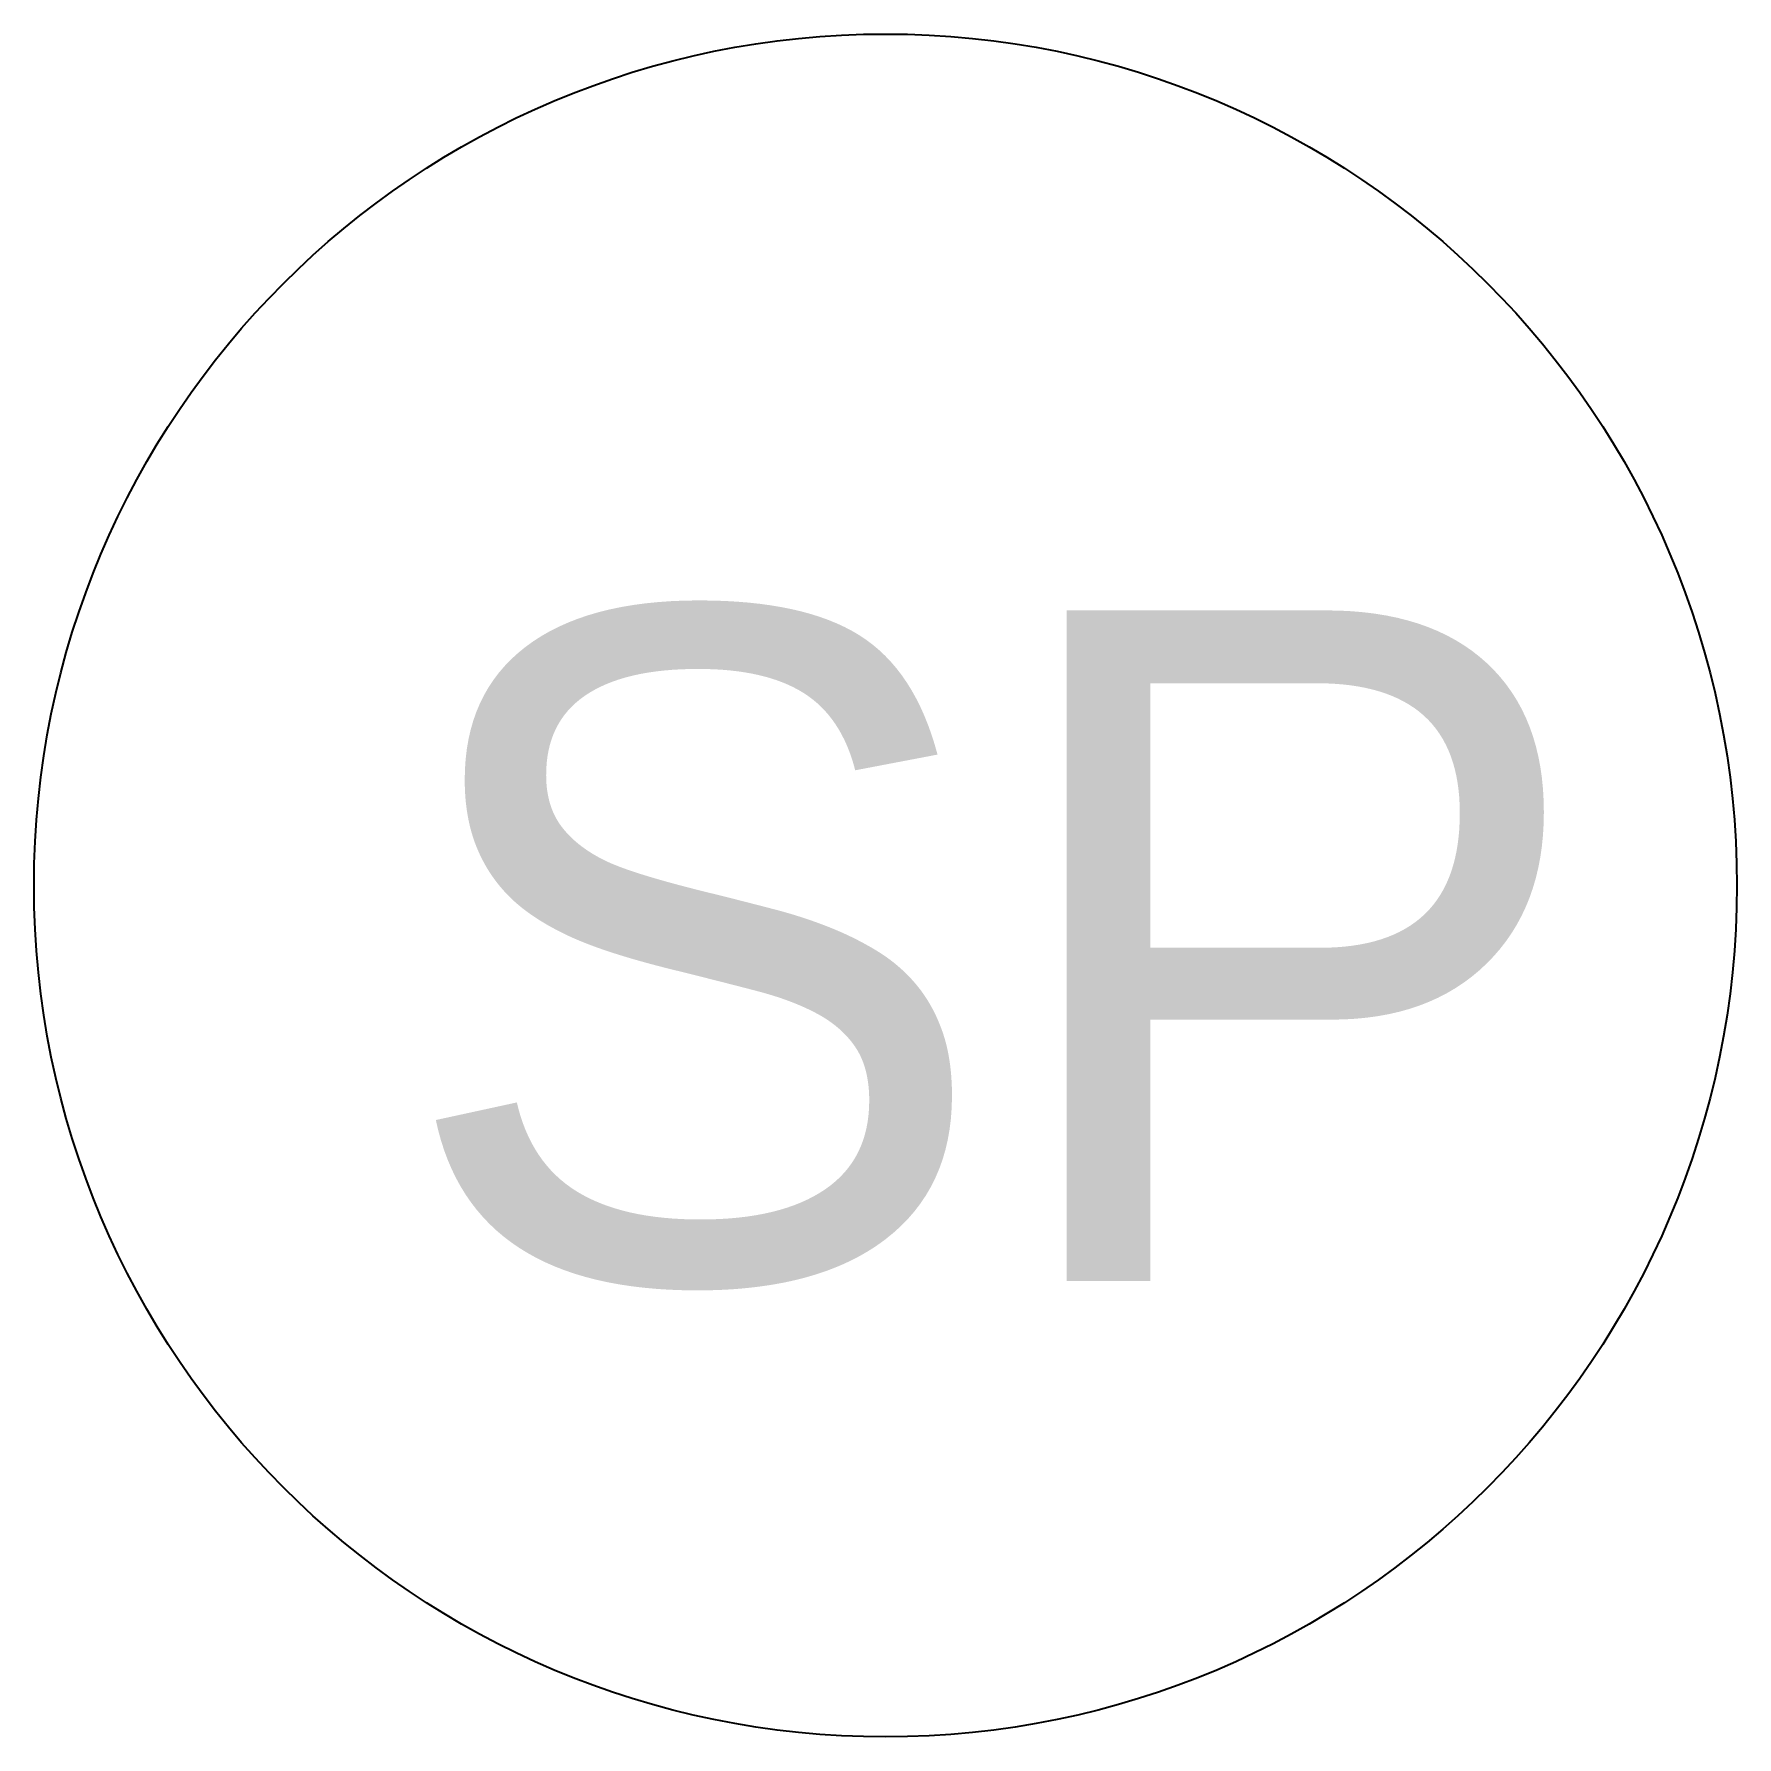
# Model space of a CAD drawing. Extents: x -28577 to -28377, y 5860 to 6060.
import ezdxf

# ---------------------------------------------------------------- set-up
doc = ezdxf.new("R2010")
doc.units = 0
doc.header["$MEASUREMENT"] = 0
doc.layers.get('0').update_dxf_attribs({"linetype": 'CONTINUOUS'})

msp = doc.modelspace()

# ---------------------------------------------------------------- linework, layer by layer
msp.add_circle((-28476.81, 5959.75), 100)

# ---------------------------------------------------------------- texts
msp.add_text('SP', height=78.746).set_placement((-28534.4, 5913.31))

doc.saveas('drawing.dxf')
